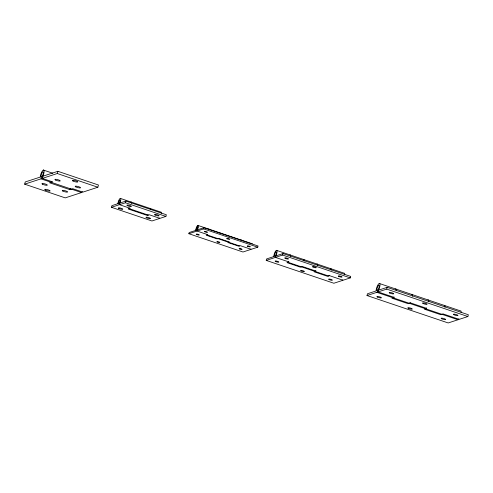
<?xml version="1.0" encoding="UTF-8"?>
<svg xmlns="http://www.w3.org/2000/svg" width="493" height="493" viewBox="0 0 493 493"><rect width="100%" height="100%" fill="white"/><g stroke="black" fill="none" stroke-linecap="round" stroke-linejoin="round"><path stroke-width="0.74" d="M82.473 191.715L81.542 192.553L65.236 197.878L24.65 184.166L25.254 181.948L40.229 177.079L40.999 176.026M24.65 184.166L40.962 178.848L42.891 176.211L57.872 171.305L98.458 185.017L97.854 187.235L82.879 192.122L72.73 188.696L69.858 189.632L49.565 182.774L52.437 181.837L42.293 178.411L42.891 176.211A4.653 1.325 -71.3 0 0 43.353 170.042L52.776 173.228M42.293 178.411L57.268 173.524L57.872 171.305M159.627 218.06L158.925 218.695L151.943 220.975L111.467 207.3L111.917 205.636L117.889 203.689L118.622 202.691M111.467 207.3L118.443 205.02L119.904 203.03L125.875 201.082L166.351 214.757L165.901 216.421L159.929 218.368L149.28 214.769L147.265 215.429L128.094 208.952L130.103 208.292L119.454 204.694L119.904 203.03A3.519 1.004 -71.3 0 0 120.255 198.371L160.73 212.039A3.519 1.004 -71.3 0 1 161.285 213.377M119.454 204.694L125.425 202.746L125.875 201.082M250.986 249.027L250.358 249.594L242.975 252.003L188.862 233.719L189.183 232.536L195.776 230.385L196.276 229.418M197.04 231.051L197.36 229.867L203.954 227.717L258.067 246.001L257.747 247.184L251.153 249.335L240.331 245.674L238.748 246.192L227.926 242.538L229.51 242.02L218.682 238.365L217.099 238.883L206.277 235.223L207.861 234.711L197.04 231.051L203.634 228.9L257.747 247.184M203.634 228.9L203.954 227.717M342.857 279.864L342.08 280.572L333.872 283.247L266.232 260.403L266.633 258.924L273.849 256.563L274.472 255.356M275.427 257.401L275.834 255.922L283.05 253.562L350.689 276.413L350.283 277.892L343.066 280.252L329.54 275.679L327.562 276.326L314.035 271.754L316.013 271.107L302.486 266.54L300.502 267.188L286.975 262.615L288.96 261.968L275.427 257.401L282.643 255.041L350.283 277.892M282.643 255.041L283.05 253.562M458.958 318.897L458.022 319.741L448.174 322.958L367.008 295.535L367.488 293.76L376.147 290.938L376.892 289.483M378.039 291.936L378.525 290.161L387.184 287.333L468.35 314.756L467.869 316.531L459.211 319.359L442.973 313.875L440.6 314.645L424.368 309.166L426.741 308.39L410.509 302.905L408.13 303.682L391.898 298.197L394.277 297.421L378.039 291.936L386.703 289.108L467.869 316.531M386.703 289.108L387.184 287.333M69.858 189.632L70.259 188.499M51.106 182.274L52.036 181.43M128.636 208.366L129.098 208.619L129.801 207.984M288.75 261.586L287.967 262.294L328.554 276L329.33 275.297M393.087 297.809L394.024 296.959M188.862 233.719L196.251 231.309A3.131 0.894 -71.3 0 0 198.211 227.507A3.131 0.894 -71.3 0 0 197.453 225.689A3.131 0.894 -71.3 0 0 195.758 230.126M266.232 260.403L274.441 257.722A3.907 1.115 -71.3 0 0 276.893 252.964A3.907 1.115 -71.3 0 0 275.944 250.697A3.907 1.115 -71.3 0 0 273.825 256.237M367.008 295.535L376.855 292.324L458.022 319.741M57.268 173.524L97.854 187.235M379.265 283.45L460.431 310.873A4.69 1.337 -71.3 0 1 461.171 312.648M276.45 250.327L344.089 273.177A3.907 1.115 -71.3 0 1 344.706 274.663M197.853 225.393L251.966 243.678A3.131 0.894 -71.3 0 1 252.379 243.906M125.425 202.746L165.901 216.421M40.962 178.848L81.542 192.553M129.098 208.619L148.27 215.096L147.808 214.843M207.072 234.97L239.536 245.933M240.948 248.484A3.106 0.616 15.2 0 1 239.918 248.176M241.145 240.017A3.131 0.894 -71.3 0 1 241.558 240.245M230.323 236.363A3.131 0.894 -71.3 0 1 230.73 236.591M219.502 232.708A3.131 0.894 -71.3 0 1 219.909 232.936M208.681 229.054A3.131 0.894 -71.3 0 1 209.087 229.282M117.889 203.689A3.519 1.004 -71.3 0 1 120.255 198.371M130.904 201.964A3.519 1.004 -71.3 0 1 131.458 203.301M150.082 208.447A3.519 1.004 -71.3 0 1 150.636 209.778M40.229 177.079A4.653 1.325 -71.3 0 1 43.353 170.042M317.03 264.038A3.907 1.115 -71.3 0 1 317.646 265.524M315.803 270.725A3.907 1.115 -71.3 0 1 315.021 271.433M330.563 268.605A3.907 1.115 -71.3 0 1 331.179 270.09M303.503 259.466A3.907 1.115 -71.3 0 1 304.119 260.951M289.976 254.899A3.907 1.115 -71.3 0 1 290.593 256.378M376.11 290.543A4.69 1.337 -71.3 0 1 378.661 283.894A4.69 1.337 -71.3 0 1 379.795 286.618A4.69 1.337 -71.3 0 1 376.855 292.324M411.729 294.42A4.69 1.337 -71.3 0 1 412.468 296.201M410.256 302.443A4.69 1.337 -71.3 0 1 409.319 303.294M427.961 299.904A4.69 1.337 -71.3 0 1 428.707 301.685M426.488 307.928A4.69 1.337 -71.3 0 1 425.551 308.778M444.199 305.389A4.69 1.337 -71.3 0 1 444.939 307.17M395.497 288.935A4.69 1.337 -71.3 0 1 396.236 290.716M217.234 241.964A1.553 0.308 15.2 0 0 219.792 242.531A1.553 0.308 15.2 0 0 218.122 241.675A1.553 0.308 15.2 0 0 217.234 241.964M196.633 234.458A1.553 0.308 15.2 0 0 199.19 235.032A1.553 0.308 15.2 0 0 197.52 234.169A1.553 0.308 15.2 0 0 196.633 234.458M239.475 248.934A1.553 0.308 15.2 0 0 242.032 249.501A1.553 0.308 15.2 0 0 240.362 248.645A1.553 0.308 15.2 0 0 239.475 248.934M196.947 229.787A1.88 0.536 -71.3 0 0 197.779 226.712A1.88 0.536 -71.3 0 0 196.43 228.555A1.88 0.536 -71.3 0 0 196.947 229.787M247.677 246.254A1.553 0.308 15.2 0 0 250.234 246.827A1.553 0.308 15.2 0 0 248.564 245.964A1.553 0.308 15.2 0 0 247.677 246.254M227.082 238.754A1.553 0.308 15.2 0 0 229.639 239.321A1.553 0.308 15.2 0 0 227.969 238.464A1.553 0.308 15.2 0 0 227.082 238.754M204.841 231.784A1.553 0.308 15.2 0 0 207.399 232.351A1.553 0.308 15.2 0 0 205.729 231.494A1.553 0.308 15.2 0 0 204.841 231.784M119.251 203.042A1.756 0.499 -71.3 0 0 120.033 200.158A1.756 0.499 -71.3 0 0 118.77 201.883A1.756 0.499 -71.3 0 0 119.251 203.042M127.367 205.649A2.348 0.468 15.2 0 0 131.23 206.512A2.348 0.468 15.2 0 0 128.71 205.211A2.348 0.468 15.2 0 0 127.367 205.649M155.061 215.003A2.348 0.468 15.2 0 0 158.925 215.866A2.348 0.468 15.2 0 0 156.404 214.566A2.348 0.468 15.2 0 0 155.061 215.003M118.838 208.434A2.348 0.468 15.2 0 0 122.702 209.291A2.348 0.468 15.2 0 0 120.181 207.997A2.348 0.468 15.2 0 0 118.838 208.434M146.532 217.789A2.348 0.468 15.2 0 0 150.396 218.652A2.348 0.468 15.2 0 0 147.875 217.351A2.348 0.468 15.2 0 0 146.532 217.789M41.997 176.58A2.792 0.795 -71.3 0 0 43.242 172.008A2.792 0.795 -71.3 0 0 41.233 174.744A2.792 0.795 -71.3 0 0 41.997 176.58M42.571 184.228A2.792 0.555 15.2 0 0 47.174 185.251A2.792 0.555 15.2 0 0 44.173 183.71A2.792 0.555 15.2 0 0 42.571 184.228M45.338 190.051A2.792 0.555 15.2 0 0 49.941 191.081A2.792 0.555 15.2 0 0 46.934 189.534A2.792 0.555 15.2 0 0 45.338 190.051M62.87 191.068A2.792 0.555 15.2 0 0 67.473 192.091A2.792 0.555 15.2 0 0 64.466 190.551A2.792 0.555 15.2 0 0 62.87 191.068M75.793 186.865A2.792 0.561 15.2 0 0 80.396 187.888A2.792 0.561 15.2 0 0 77.389 186.342A2.792 0.561 15.2 0 0 75.793 186.865M55.499 180.007A2.792 0.561 15.2 0 0 60.103 181.036A2.792 0.561 15.2 0 0 57.096 179.489A2.792 0.561 15.2 0 0 55.499 180.007M73.032 181.017A2.792 0.561 15.2 0 0 77.635 182.04A2.792 0.561 15.2 0 0 74.634 180.493A2.792 0.561 15.2 0 0 73.032 181.017M301.081 270.904A1.941 0.388 15.2 0 0 304.273 271.618A1.941 0.388 15.2 0 0 302.191 270.54A1.941 0.388 15.2 0 0 301.081 270.904M275.538 261.456A1.941 0.388 15.2 0 0 278.73 262.171A1.941 0.388 15.2 0 0 276.647 261.099A1.941 0.388 15.2 0 0 275.538 261.456M329.084 279.549A1.941 0.388 15.2 0 0 332.282 280.258A1.941 0.388 15.2 0 0 330.193 279.186A1.941 0.388 15.2 0 0 329.084 279.549M275.31 255.818A2.348 0.666 -71.3 0 0 276.351 251.978A2.348 0.666 -71.3 0 0 274.669 254.277A2.348 0.666 -71.3 0 0 275.31 255.818M338.728 276.4A1.941 0.388 15.2 0 0 341.926 277.115A1.941 0.388 15.2 0 0 339.837 276.037A1.941 0.388 15.2 0 0 338.728 276.4M312.975 267.021A1.941 0.388 15.2 0 0 316.173 267.736A1.941 0.388 15.2 0 0 314.09 266.658A1.941 0.388 15.2 0 0 312.975 267.021M285.176 258.314A1.941 0.388 15.2 0 0 288.374 259.022A1.941 0.388 15.2 0 0 286.291 257.95A1.941 0.388 15.2 0 0 285.176 258.314M408.327 308.304A2.329 0.462 15.2 0 0 412.166 309.16A2.329 0.462 15.2 0 0 409.658 307.872A2.329 0.462 15.2 0 0 408.327 308.304M377.428 297.051A2.329 0.462 15.2 0 0 381.268 297.901A2.329 0.462 15.2 0 0 378.76 296.613A2.329 0.462 15.2 0 0 377.428 297.051M441.685 318.755A2.329 0.462 15.2 0 0 445.524 319.612A2.329 0.462 15.2 0 0 443.022 318.324A2.329 0.462 15.2 0 0 441.685 318.755M377.897 290.038A2.816 0.801 -71.3 0 0 379.148 285.429A2.816 0.801 -71.3 0 0 377.127 288.189A2.816 0.801 -71.3 0 0 377.897 290.038M453.998 314.737A2.329 0.462 15.2 0 0 457.837 315.594A2.329 0.462 15.2 0 0 455.329 314.306A2.329 0.462 15.2 0 0 453.998 314.737M423.099 303.485A2.329 0.462 15.2 0 0 426.938 304.335A2.329 0.462 15.2 0 0 424.43 303.047A2.329 0.462 15.2 0 0 423.099 303.485M389.741 293.033A2.329 0.462 15.2 0 0 393.574 293.883A2.329 0.462 15.2 0 0 391.072 292.596A2.329 0.462 15.2 0 0 389.741 293.033"/></g></svg>
